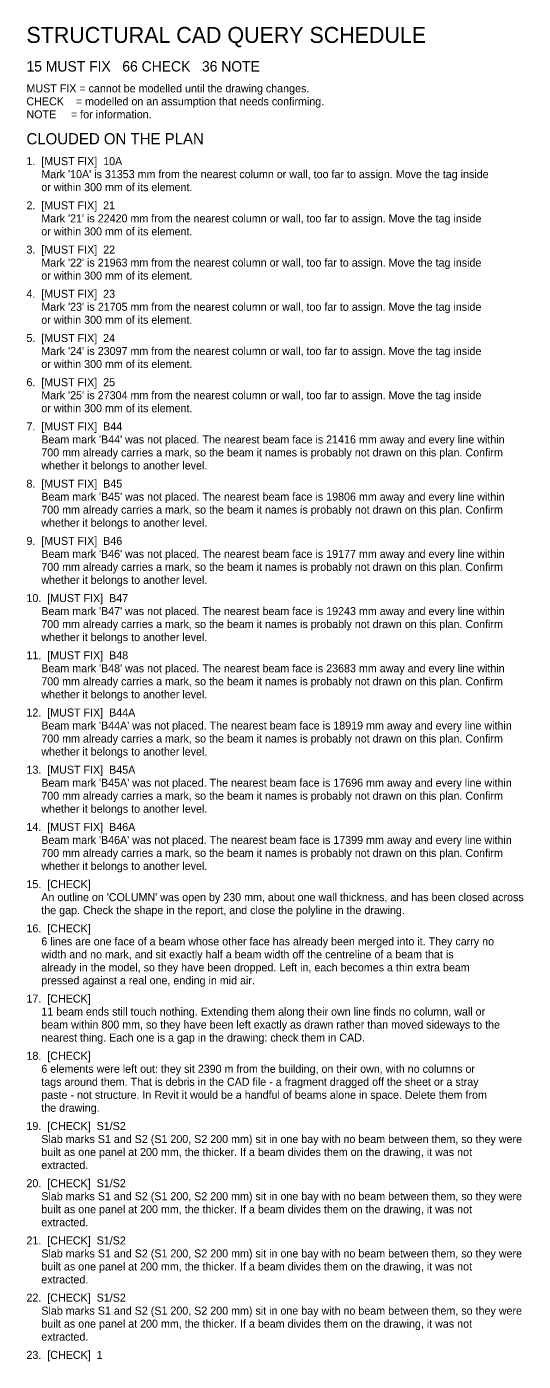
# Model space of a CAD drawing. Header units: millimetres. Extents: x 7675 to 3049577, y -133733 to 101877.
# Drawn here: x 3026137 to 3045993, y 48507 to 101877 of the extents above; entities that cross this region are included whole.
import ezdxf

# ---------------------------------------------------------------- set-up
doc = ezdxf.new("R2010")
doc.units = ezdxf.units.MM
doc.header["$LTSCALE"] = 600
for name, color, linetype in [('S-QUERY-BLOCKER', 1, 'Continuous'), ('S-QUERY-TEXT', 7, 'Continuous'), ('S-QUERY-WARNING', 30, 'Continuous')]:
    doc.layers.add(name, color=color, linetype=linetype)

msp = doc.modelspace()

# ---------------------------------------------------------------- texts
at = {"layer": 'S-QUERY-BLOCKER'}
for s, p in [('1.  [MUST FIX]  10A', (3026127, 96340)), ('2.  [MUST FIX]  21', (3026127, 94572)), ('3.  [MUST FIX]  22', (3026127, 92804)), ('4.  [MUST FIX]  23', (3026127, 91036)), ('5.  [MUST FIX]  24', (3026127, 89268)), ('6.  [MUST FIX]  25', (3026127, 87500)), ('7.  [MUST FIX]  B44', (3026127, 85732)), ('8.  [MUST FIX]  B45', (3026127, 83444)), ('9.  [MUST FIX]  B46', (3026127, 81156)), ('10.  [MUST FIX]  B47', (3026127, 78868)), ('11.  [MUST FIX]  B48', (3026127, 76580)), ('12.  [MUST FIX]  B44A', (3026127, 74292)), ('13.  [MUST FIX]  B45A', (3026127, 72004)), ('14.  [MUST FIX]  B46A', (3026127, 69716))]:
    msp.add_text(s, height=320, dxfattribs=at).set_placement(p)
at = {"layer": 'S-QUERY-TEXT'}
for s, height, p in [('STRUCTURAL CAD QUERY SCHEDULE', 640, (3026127, 101228)), ('15 MUST FIX   66 CHECK   36 NOTE', 416, (3026127, 100084)), ('MUST FIX = cannot be modelled until the drawing changes.', 320, (3026127, 99252)), ('CHECK    = modelled on an assumption that needs confirming.', 320, (3026127, 98732)), ('NOTE     = for information.', 320, (3026127, 98212)), ('CLOUDED ON THE PLAN', 448, (3026127, 97172)), ("     Mark '10A' is 31353 mm from the nearest column or wall, too far to assign. Move the tag inside", 320, (3026127, 95820)), ('     or within 300 mm of its element.', 320, (3026127, 95300)), ("     Mark '21' is 22420 mm from the nearest column or wall, too far to assign. Move the tag inside", 320, (3026127, 94052)), ('     or within 300 mm of its element.', 320, (3026127, 93532)), ("     Mark '22' is 21963 mm from the nearest column or wall, too far to assign. Move the tag inside", 320, (3026127, 92284)), ('     or within 300 mm of its element.', 320, (3026127, 91764)), ("     Mark '23' is 21705 mm from the nearest column or wall, too far to assign. Move the tag inside", 320, (3026127, 90516)), ('     or within 300 mm of its element.', 320, (3026127, 89996)), ("     Mark '24' is 23097 mm from the nearest column or wall, too far to assign. Move the tag inside", 320, (3026127, 88748)), ('     or within 300 mm of its element.', 320, (3026127, 88228)), ("     Mark '25' is 27304 mm from the nearest column or wall, too far to assign. Move the tag inside", 320, (3026127, 86980)), ('     or within 300 mm of its element.', 320, (3026127, 86460)), ("     Beam mark 'B44' was not placed. The nearest beam face is 21416 mm away and every line within", 320, (3026127, 85212)), ('     700 mm already carries a mark, so the beam it names is probably not drawn on this plan. Confirm', 320, (3026127, 84692)), ('     whether it belongs to another level.', 320, (3026127, 84172)), ("     Beam mark 'B45' was not placed. The nearest beam face is 19806 mm away and every line within", 320, (3026127, 82924)), ('     700 mm already carries a mark, so the beam it names is probably not drawn on this plan. Confirm', 320, (3026127, 82404)), ('     whether it belongs to another level.', 320, (3026127, 81884)), ("     Beam mark 'B46' was not placed. The nearest beam face is 19177 mm away and every line within", 320, (3026127, 80636)), ('     700 mm already carries a mark, so the beam it names is probably not drawn on this plan. Confirm', 320, (3026127, 80116)), ('     whether it belongs to another level.', 320, (3026127, 79596)), ("     Beam mark 'B47' was not placed. The nearest beam face is 19243 mm away and every line within", 320, (3026127, 78348)), ('     700 mm already carries a mark, so the beam it names is probably not drawn on this plan. Confirm', 320, (3026127, 77828)), ('     whether it belongs to another level.', 320, (3026127, 77308)), ("     Beam mark 'B48' was not placed. The nearest beam face is 23683 mm away and every line within", 320, (3026127, 76060)), ('     700 mm already carries a mark, so the beam it names is probably not drawn on this plan. Confirm', 320, (3026127, 75540)), ('     whether it belongs to another level.', 320, (3026127, 75020)), ("     Beam mark 'B44A' was not placed. The nearest beam face is 18919 mm away and every line within", 320, (3026127, 73772)), ('     700 mm already carries a mark, so the beam it names is probably not drawn on this plan. Confirm', 320, (3026127, 73252)), ('     whether it belongs to another level.', 320, (3026127, 72732)), ("     Beam mark 'B45A' was not placed. The nearest beam face is 17696 mm away and every line within", 320, (3026127, 71484)), ('     700 mm already carries a mark, so the beam it names is probably not drawn on this plan. Confirm', 320, (3026127, 70964)), ('     whether it belongs to another level.', 320, (3026127, 70444)), ("     Beam mark 'B46A' was not placed. The nearest beam face is 17399 mm away and every line within", 320, (3026127, 69196)), ('     700 mm already carries a mark, so the beam it names is probably not drawn on this plan. Confirm', 320, (3026127, 68676)), ('     whether it belongs to another level.', 320, (3026127, 68156)), ("     An outline on 'COLUMN' was open by 230 mm, about one wall thickness, and has been closed across", 320, (3026127, 66908)), ('     the gap. Check the shape in the report, and close the polyline in the drawing.', 320, (3026127, 66388)), ('     6 lines are one face of a beam whose other face has already been merged into it. They carry no', 320, (3026127, 65140)), ('     width and no mark, and sit exactly half a beam width off the centreline of a beam that is', 320, (3026127, 64620)), ('     already in the model, so they have been dropped. Left in, each becomes a thin extra beam', 320, (3026127, 64100)), ('     pressed against a real one, ending in mid air.', 320, (3026127, 63580)), ('     11 beam ends still touch nothing. Extending them along their own line finds no column, wall or', 320, (3026127, 62332)), ('     beam within 800 mm, so they have been left exactly as drawn rather than moved sideways to the', 320, (3026127, 61812)), ('     nearest thing. Each one is a gap in the drawing: check them in CAD.', 320, (3026127, 61292)), ('     6 elements were left out: they sit 2390 m from the building, on their own, with no columns or', 320, (3026127, 60044)), ('     tags around them. That is debris in the CAD file - a fragment dragged off the sheet or a stray', 320, (3026127, 59524)), ('     paste - not structure. In Revit it would be a handful of beams alone in space. Delete them from', 320, (3026127, 59004)), ('     the drawing.', 320, (3026127, 58484)), ('     Slab marks S1 and S2 (S1 200, S2 200 mm) sit in one bay with no beam between them, so they were', 320, (3026127, 57236)), ('     built as one panel at 200 mm, the thicker. If a beam divides them on the drawing, it was not', 320, (3026127, 56716)), ('     extracted.', 320, (3026127, 56196)), ('     Slab marks S1 and S2 (S1 200, S2 200 mm) sit in one bay with no beam between them, so they were', 320, (3026127, 54948)), ('     built as one panel at 200 mm, the thicker. If a beam divides them on the drawing, it was not', 320, (3026127, 54428)), ('     extracted.', 320, (3026127, 53908)), ('     Slab marks S1 and S2 (S1 200, S2 200 mm) sit in one bay with no beam between them, so they were', 320, (3026127, 52660)), ('     built as one panel at 200 mm, the thicker. If a beam divides them on the drawing, it was not', 320, (3026127, 52140)), ('     extracted.', 320, (3026127, 51620)), ('     Slab marks S1 and S2 (S1 200, S2 200 mm) sit in one bay with no beam between them, so they were', 320, (3026127, 50372)), ('     built as one panel at 200 mm, the thicker. If a beam divides them on the drawing, it was not', 320, (3026127, 49852)), ('     extracted.', 320, (3026127, 49332))]:
    msp.add_text(s, height=height, dxfattribs=at).set_placement(p)
at = {"layer": 'S-QUERY-WARNING'}
for s, p in [('15.  [CHECK]', (3026127, 67428)), ('16.  [CHECK]', (3026127, 65660)), ('17.  [CHECK]', (3026127, 62852)), ('18.  [CHECK]', (3026127, 60564)), ('19.  [CHECK]  S1/S2', (3026127, 57756)), ('20.  [CHECK]  S1/S2', (3026127, 55468)), ('21.  [CHECK]  S1/S2', (3026127, 53180)), ('22.  [CHECK]  S1/S2', (3026127, 50892)), ('23.  [CHECK]  1', (3026127, 48604))]:
    msp.add_text(s, height=320, dxfattribs=at).set_placement(p)

doc.saveas('drawing.dxf')
